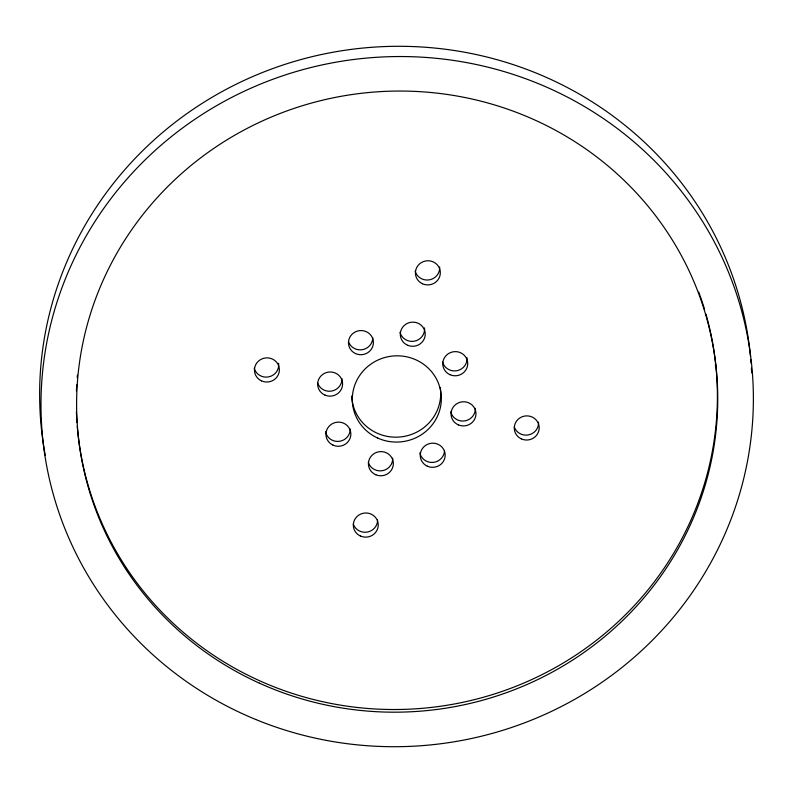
<?xml version="1.0" encoding="UTF-8"?>
<svg xmlns="http://www.w3.org/2000/svg" width="793" height="793" viewBox="0 0 793 793"><rect width="100%" height="100%" fill="white"/><g stroke="black" fill="none" stroke-linecap="round" stroke-linejoin="round"><path stroke-width="1.19" d="M440.254 387.569A44.547 43.109 -7.5 0 1 400.178 436.973A44.547 43.109 -7.5 0 1 351.686 396.044M424.513 327.915A12.47 12.073 -7.5 0 1 414.224 341.198A12.47 12.073 -7.5 0 1 399.989 332.208M372.76 337.481A12.47 12.073 -7.5 0 1 348.484 341.724M341.942 378.519A12.47 12.073 -7.5 0 1 317.567 382.781M350.219 429.033A12.47 12.073 -7.5 0 1 325.536 431.818M392.694 458.146A12.47 12.073 -7.5 0 1 368.319 462.408M444.516 450.85A12.47 12.073 -7.5 0 1 419.854 452.872M475.324 408.296A12.47 12.073 -7.5 0 1 450.741 411.835M467.037 357.782A12.47 12.073 -7.5 0 1 442.573 362.064M278.621 363.343A12.47 12.073 -7.5 0 1 268.688 376.873A12.47 12.073 -7.5 0 1 254.206 368.239M439.659 266.983A12.47 12.073 -7.5 0 1 415.175 271.127M538.526 422.104A12.47 12.073 -7.5 0 1 514.27 426.971M377.597 519.97A12.47 12.073 -7.5 0 1 353.301 524.084M705.948 314.137A320.749 310.39 -7.5 0 1 452.268 704.372A320.749 310.39 -7.5 0 1 77.258 426.277M76.98 422.629A320.749 310.39 -7.5 0 1 76.415 411.666M76.435 390.939A320.749 310.39 -7.5 0 1 76.713 384.843M77.208 377.537A320.749 310.39 -7.5 0 1 77.417 375.109M698.762 292.102A320.749 310.39 -7.5 0 1 700.001 295.551M700.407 296.701A320.749 310.39 -7.5 0 1 704.58 309.458M45.251 455.301A356.384 344.886 -7.5 0 1 347.552 49.89A356.384 344.886 -7.5 0 1 750.446 356.047M750.783 359.645A356.384 344.886 -7.5 0 1 751.07 363.253M751.397 368.051A356.384 344.886 -7.5 0 1 751.655 372.859M715.385 364.056A320.749 310.39 -7.5 0 1 715.573 366.485M377.696 438.053A44.547 43.109 -7.5 0 0 441.205 395.152A44.547 43.109 -7.5 0 0 371.56 363.64A44.547 43.109 -7.5 0 0 377.696 438.053M407.721 345.302A12.47 12.073 -7.5 0 0 425.157 332.812A12.47 12.073 -7.5 0 0 405.401 324.525A12.47 12.073 -7.5 0 0 407.721 345.302M355.542 353.579A12.47 12.073 -7.5 0 0 373.364 341.624A12.47 12.073 -7.5 0 0 353.896 332.733A12.47 12.073 -7.5 0 0 355.542 353.579M325.09 395.152A12.47 12.073 -7.5 0 0 342.526 382.662A12.47 12.073 -7.5 0 0 322.781 374.365A12.47 12.073 -7.5 0 0 325.09 395.152M333.001 445.131A12.47 12.073 -7.5 0 0 350.823 433.176A12.47 12.073 -7.5 0 0 331.365 424.285A12.47 12.073 -7.5 0 0 333.001 445.131M375.842 474.779A12.47 12.073 -7.5 0 0 393.278 462.289A12.47 12.073 -7.5 0 0 373.533 453.993A12.47 12.073 -7.5 0 0 375.842 474.779M427.318 466.185A12.47 12.073 -7.5 0 0 445.141 454.23A12.47 12.073 -7.5 0 0 425.672 445.339A12.47 12.073 -7.5 0 0 427.318 466.185M458.473 424.929A12.47 12.073 -7.5 0 0 475.909 412.439A12.47 12.073 -7.5 0 0 456.153 404.152A12.47 12.073 -7.5 0 0 458.473 424.929M449.849 374.633A12.47 12.073 -7.5 0 0 467.682 362.679A12.47 12.073 -7.5 0 0 448.214 353.787A12.47 12.073 -7.5 0 0 449.849 374.633M261.452 380.848A12.47 12.073 -7.5 0 0 279.344 368.993A12.47 12.073 -7.5 0 0 259.926 359.992A12.47 12.073 -7.5 0 0 261.452 380.848M360.319 535.969A12.47 12.073 -7.5 0 0 378.211 524.114A12.47 12.073 -7.5 0 0 358.803 515.113A12.47 12.073 -7.5 0 0 360.319 535.969M521.279 438.856A12.47 12.073 -7.5 0 0 539.171 427.001A12.47 12.073 -7.5 0 0 519.762 418A12.47 12.073 -7.5 0 0 521.279 438.856M422.411 283.735A12.47 12.073 -7.5 0 0 440.303 271.88A12.47 12.073 -7.5 0 0 420.885 262.889A12.47 12.073 -7.5 0 0 422.411 283.735M255.643 719.449A356.384 344.886 -7.5 0 0 751.021 359.11A356.384 344.886 -7.5 0 0 184.858 126.305A356.384 344.886 -7.5 0 0 255.643 719.449M259.47 683.199A320.749 310.39 -7.5 0 0 716.733 374.296A320.749 310.39 -7.5 0 0 215.319 147.359A320.749 310.39 -7.5 0 0 259.47 683.199"/></g></svg>
